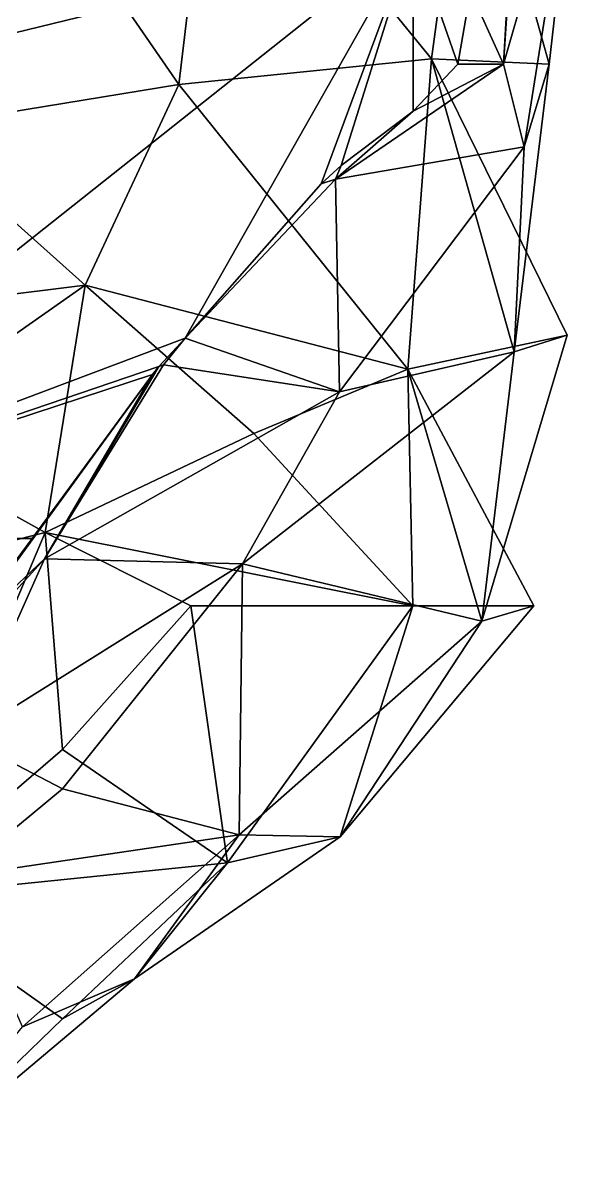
# Model space of a CAD drawing. Extents: x 290034 to 295698, y 4553723 to 4561693.
# Drawn here: x 291694.3 to 291730.9, y 4553791.2 to 4553867.1 of the extents above; entities that cross this region are included whole.
import ezdxf

# ---------------------------------------------------------------- set-up
doc = ezdxf.new("R2010")
doc.units = 0
doc.layers.add('Au_ppm_Pref_-_0_2', color=7, linetype='CONTINUOUS')

msp = doc.modelspace()

# ---------------------------------------------------------------- linework, layer by layer
at = {"layer": 'Au_ppm_Pref_-_0_2'}
for points in [[(291721.203, 4553864.785, 1836.17), (291723.695, 4553883.185, 1840.755), (291706.879, 4553882.384, 1836.006)], [(291728.931, 4553864.434, 1842.658), (291723.695, 4553883.185, 1840.755), (291721.203, 4553864.785, 1836.17)], [(291728.931, 4553864.434, 1842.658), (291730.895, 4553881.626, 1847.13), (291723.695, 4553883.185, 1840.755)], [(291704.579, 4553863.103, 1830.261), (291706.879, 4553882.384, 1836.006), (291693.435, 4553879.268, 1830.258)], [(291704.579, 4553863.103, 1830.261), (291721.203, 4553864.785, 1836.17), (291706.879, 4553882.384, 1836.006)], [(291727.093, 4553882.252, 1850.725), (291730.895, 4553881.626, 1847.13), (291725.942, 4553864.434, 1851.789)], [(291727.093, 4553882.252, 1850.725), (291725.942, 4553864.434, 1851.789), (291726.587, 4553875.935, 1853.069)], [(291725.942, 4553864.434, 1851.789), (291730.895, 4553881.626, 1847.13), (291727.303, 4553859.01, 1848.069)], [(291728.931, 4553864.434, 1842.658), (291727.303, 4553859.01, 1848.069), (291730.895, 4553881.626, 1847.13)], [(291704.579, 4553863.103, 1830.261), (291693.435, 4553879.268, 1830.258), (291686.876, 4553860.217, 1826.703)], [(291723.762, 4553869.251, 1854.302), (291726.587, 4553875.935, 1853.069), (291725.942, 4553864.434, 1851.789)], [(291704.984, 4553846.419, 1853.863), (291670, 4553833.227, 1856.683), (291720, 4553872.912, 1854.097)], [(291670, 4553860.721, 1863.972), (291682.33, 4553872.912, 1863.972), (291720, 4553872.912, 1854.097)], [(291670, 4553833.227, 1856.683), (291670, 4553860.721, 1863.972), (291720, 4553872.912, 1854.097)], [(291713.943, 4553856.558, 1853.61), (291704.984, 4553846.419, 1853.863), (291720, 4553872.912, 1854.097)], [(291715.263, 4553857.762, 1853.552), (291713.943, 4553856.558, 1853.61), (291720, 4553872.912, 1854.097)], [(291720, 4553861.35, 1853.296), (291715.263, 4553857.762, 1853.552), (291720, 4553872.912, 1854.097)], [(291722.922, 4553864.434, 1853.865), (291720, 4553861.35, 1853.296), (291720, 4553872.912, 1854.097)], [(291723.762, 4553869.251, 1854.302), (291722.922, 4553864.434, 1853.865), (291720, 4553872.912, 1854.097)], [(291722.922, 4553864.434, 1853.865), (291723.762, 4553869.251, 1854.302), (291725.942, 4553864.434, 1851.789)], [(291704.579, 4553863.103, 1830.261), (291719.633, 4553844.361, 1829.98), (291721.203, 4553864.785, 1836.17)], [(291714.873, 4553856.864, 1853.069), (291720, 4553861.35, 1853.296), (291725.942, 4553864.434, 1851.789)], [(291727.303, 4553859.01, 1848.069), (291714.873, 4553856.864, 1853.069), (291725.942, 4553864.434, 1851.789)], [(291721.203, 4553864.785, 1836.17), (291719.633, 4553844.361, 1829.98), (291730.116, 4553846.616, 1836.457)], [(291720, 4553861.35, 1853.296), (291722.922, 4553864.434, 1853.865), (291725.942, 4553864.434, 1851.789)], [(291726.631, 4553845.522, 1841.933), (291728.931, 4553864.434, 1842.658), (291721.203, 4553864.785, 1836.17)], [(291726.631, 4553845.522, 1841.933), (291721.203, 4553864.785, 1836.17), (291730.116, 4553846.616, 1836.457)], [(291728.931, 4553864.434, 1842.658), (291726.631, 4553845.522, 1841.933), (291727.303, 4553859.01, 1848.069)], [(291704.579, 4553863.103, 1830.261), (291686.876, 4553860.217, 1826.703), (291698.411, 4553849.906, 1827.702)], [(291704.579, 4553863.103, 1830.261), (291698.411, 4553849.906, 1827.702), (291719.633, 4553844.361, 1829.98)], [(291714.873, 4553856.864, 1853.069), (291715.263, 4553857.762, 1853.552), (291720, 4553861.35, 1853.296)], [(291686.876, 4553860.217, 1826.703), (291672.003, 4553846.616, 1826.709), (291698.411, 4553849.906, 1827.702)], [(291714.873, 4553856.864, 1853.069), (291727.303, 4553859.01, 1848.069), (291715.148, 4553842.884, 1848.492)], [(291727.303, 4553859.01, 1848.069), (291726.631, 4553845.522, 1841.933), (291715.148, 4553842.884, 1848.492)], [(291713.943, 4553856.558, 1853.61), (291715.263, 4553857.762, 1853.552), (291714.873, 4553856.864, 1853.069)], [(291704.984, 4553846.419, 1853.863), (291713.943, 4553856.558, 1853.61), (291714.873, 4553856.864, 1853.069)], [(291715.148, 4553842.884, 1848.492), (291704.984, 4553846.419, 1853.863), (291714.873, 4553856.864, 1853.069)], [(291698.411, 4553849.906, 1827.702), (291672.003, 4553846.616, 1826.709), (291684.322, 4553839.997, 1825.579)], [(291698.411, 4553849.906, 1827.702), (291684.322, 4553839.997, 1825.579), (291695.784, 4553833.625, 1822.31)], [(291698.411, 4553849.906, 1827.702), (291695.784, 4553833.625, 1822.31), (291709.521, 4553840.13, 1825.535)], [(291719.633, 4553844.361, 1829.98), (291698.411, 4553849.906, 1827.702), (291709.521, 4553840.13, 1825.535)], [(291704.984, 4553846.419, 1853.863), (291703.267, 4553844.551, 1853.917), (291670, 4553833.227, 1856.683)], [(291704.984, 4553846.419, 1853.863), (291703.571, 4553844.662, 1853.892), (291703.267, 4553844.551, 1853.917)], [(291715.148, 4553842.884, 1848.492), (291703.571, 4553844.662, 1853.892), (291704.984, 4553846.419, 1853.863)], [(291724.508, 4553827.784, 1835.339), (291730.116, 4553846.616, 1836.457), (291719.633, 4553844.361, 1829.98)], [(291726.631, 4553845.522, 1841.933), (291730.116, 4553846.616, 1836.457), (291724.508, 4553827.784, 1835.339)], [(291708.755, 4553831.559, 1841.177), (291715.148, 4553842.884, 1848.492), (291726.631, 4553845.522, 1841.933)], [(291708.755, 4553831.559, 1841.177), (291726.631, 4553845.522, 1841.933), (291724.508, 4553827.784, 1835.339)], [(291703.267, 4553844.551, 1853.917), (291702.853, 4553844.012, 1853.924), (291670, 4553833.227, 1856.683)], [(291702.853, 4553844.012, 1853.924), (291694.921, 4553833.227, 1854.022), (291670, 4553833.227, 1856.683)], [(291690.163, 4553826.634, 1852.136), (291694.921, 4553833.227, 1854.022), (291702.853, 4553844.012, 1853.924)], [(291702.853, 4553844.012, 1853.924), (291695.743, 4553831.898, 1847.151), (291690.163, 4553826.634, 1852.136)], [(291703.571, 4553844.662, 1853.892), (291695.743, 4553831.898, 1847.151), (291703.267, 4553844.551, 1853.917)], [(291703.571, 4553844.662, 1853.892), (291715.148, 4553842.884, 1848.492), (291695.743, 4553831.898, 1847.151)], [(291702.853, 4553844.012, 1853.924), (291703.267, 4553844.551, 1853.917), (291695.743, 4553831.898, 1847.151)], [(291719.633, 4553844.361, 1829.98), (291709.521, 4553840.13, 1825.535), (291719.962, 4553828.798, 1823.552)], [(291727.938, 4553828.798, 1829.312), (291724.508, 4553827.784, 1835.339), (291719.633, 4553844.361, 1829.98)], [(291719.633, 4553844.361, 1829.98), (291719.962, 4553828.798, 1823.552), (291727.938, 4553828.798, 1829.312)], [(291708.755, 4553831.559, 1841.177), (291695.743, 4553831.898, 1847.151), (291715.148, 4553842.884, 1848.492)], [(291709.521, 4553840.13, 1825.535), (291695.784, 4553833.625, 1822.31), (291719.962, 4553828.798, 1823.552)], [(291695.784, 4553833.625, 1822.31), (291684.322, 4553839.997, 1825.579), (291673.671, 4553828.042, 1824.133)], [(291685.631, 4553809.625, 1821.469), (291695.784, 4553833.625, 1822.31), (291673.671, 4553828.042, 1824.133)], [(291696.921, 4553819.344, 1820.222), (291695.784, 4553833.625, 1822.31), (291685.631, 4553809.625, 1821.469)], [(291695.784, 4553833.625, 1822.31), (291705.373, 4553828.798, 1819.389), (291719.962, 4553828.798, 1823.552)], [(291705.373, 4553828.798, 1819.389), (291695.784, 4553833.625, 1822.31), (291696.921, 4553819.344, 1820.222)], [(291694.921, 4553833.227, 1854.022), (291691.38, 4553828.438, 1854.461), (291670, 4553833.227, 1856.683)], [(291694.921, 4553833.227, 1854.022), (291690.163, 4553826.634, 1852.136), (291691.38, 4553828.438, 1854.461)], [(291690.471, 4553820.102, 1841.191), (291680.712, 4553815.323, 1847.403), (291695.743, 4553831.898, 1847.151)], [(291690.163, 4553826.634, 1852.136), (291695.743, 4553831.898, 1847.151), (291680.712, 4553815.323, 1847.403)], [(291708.755, 4553831.559, 1841.177), (291690.471, 4553820.102, 1841.191), (291695.743, 4553831.898, 1847.151)], [(291708.755, 4553831.559, 1841.177), (291696.921, 4553816.755, 1839.266), (291690.471, 4553820.102, 1841.191)], [(291708.755, 4553831.559, 1841.177), (291708.551, 4553813.72, 1834.688), (291696.921, 4553816.755, 1839.266)], [(291708.755, 4553831.559, 1841.177), (291724.508, 4553827.784, 1835.339), (291708.551, 4553813.72, 1834.688)], [(291707.779, 4553811.882, 1823.603), (291705.373, 4553828.798, 1819.389), (291696.921, 4553819.344, 1820.222)], [(291707.779, 4553811.882, 1823.603), (291719.962, 4553828.798, 1823.552), (291705.373, 4553828.798, 1819.389)], [(291715.194, 4553813.598, 1829.312), (291719.962, 4553828.798, 1823.552), (291707.779, 4553811.882, 1823.603)], [(291715.194, 4553813.598, 1829.312), (291724.508, 4553827.784, 1835.339), (291727.938, 4553828.798, 1829.312)], [(291715.194, 4553813.598, 1829.312), (291727.938, 4553828.798, 1829.312), (291719.962, 4553828.798, 1823.552)], [(291724.508, 4553827.784, 1835.339), (291715.194, 4553813.598, 1829.312), (291708.551, 4553813.72, 1834.688)], [(291689.942, 4553810.98, 1837.901), (291690.471, 4553820.102, 1841.191), (291696.921, 4553816.755, 1839.266)], [(291707.779, 4553811.882, 1823.603), (291696.921, 4553819.344, 1820.222), (291685.631, 4553809.625, 1821.469)], [(291708.551, 4553813.72, 1834.688), (291689.942, 4553810.98, 1837.901), (291696.921, 4553816.755, 1839.266)], [(291708.551, 4553813.72, 1834.688), (291694.304, 4553801.095, 1833.841), (291689.942, 4553810.98, 1837.901)], [(291708.551, 4553813.72, 1834.688), (291701.672, 4553804.261, 1829.312), (291694.304, 4553801.095, 1833.841)], [(291715.194, 4553813.598, 1829.312), (291701.672, 4553804.261, 1829.312), (291708.551, 4553813.72, 1834.688)], [(291715.194, 4553813.598, 1829.312), (291707.779, 4553811.882, 1823.603), (291701.672, 4553804.261, 1829.312)], [(291685.631, 4553809.625, 1821.469), (291696.921, 4553801.622, 1826.193), (291707.779, 4553811.882, 1823.603)], [(291701.672, 4553804.261, 1829.312), (291707.779, 4553811.882, 1823.603), (291696.921, 4553801.622, 1826.193)], [(291696.921, 4553801.622, 1826.193), (291685.631, 4553809.625, 1821.469), (291686.178, 4553791.219, 1829.328)], [(291694.304, 4553801.095, 1833.841), (291701.672, 4553804.261, 1829.312), (291686.178, 4553791.219, 1829.328)], [(291701.672, 4553804.261, 1829.312), (291696.921, 4553801.622, 1826.193), (291686.178, 4553791.219, 1829.328)]]:
    msp.add_3dface(points, dxfattribs=at)

doc.saveas('drawing.dxf')
